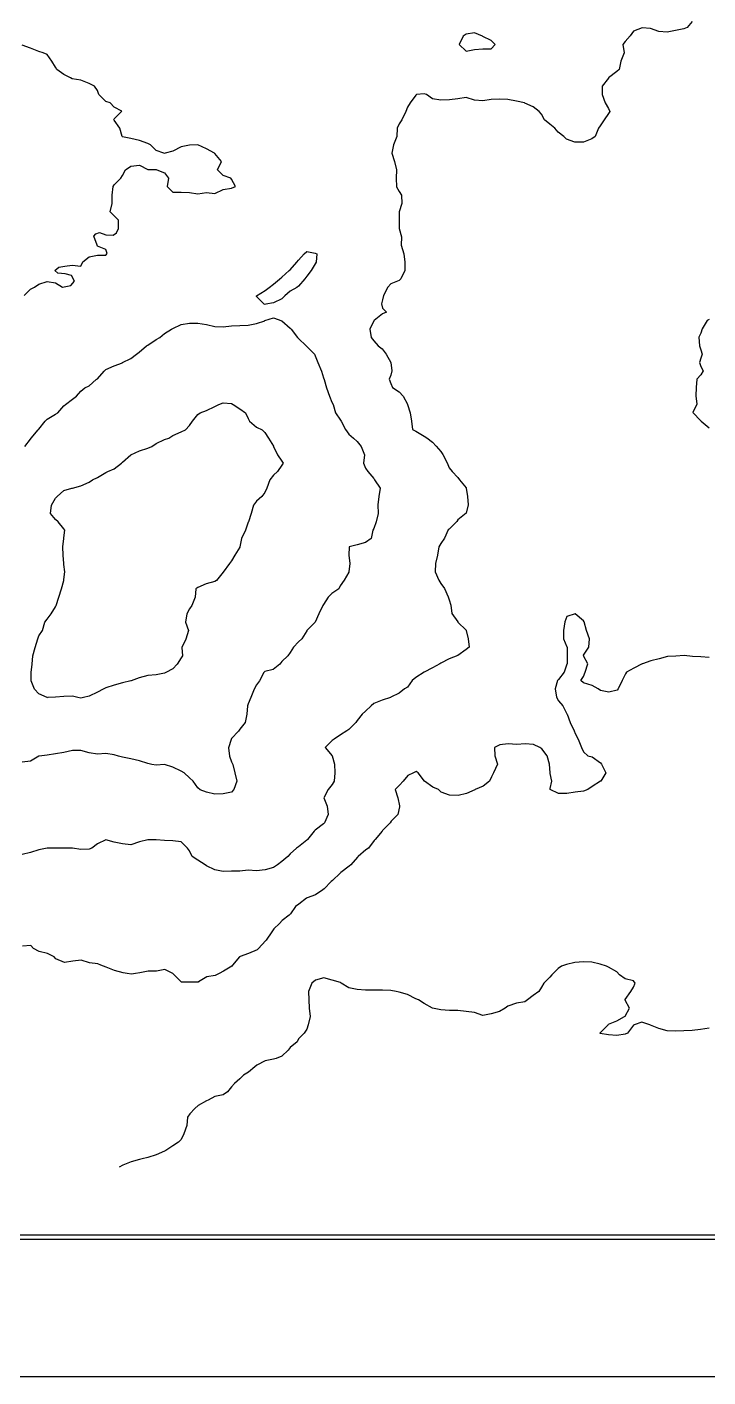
# Model space of a CAD drawing. Extents: x 597 to 1462, y 540 to 1101.
# Drawn here: x 1068.9 to 1148.4, y 540 to 697.7 of the extents above; entities that cross this region are included whole.
import ezdxf

# ---------------------------------------------------------------- set-up
doc = ezdxf.new("R2010")
doc.units = 0
for name, color, linetype in [('Frame_Outer', 7, 'CONTINUOUS'), ('Gridlinescont', 7, 'CONTINUOUS'), ('TEST', 7, 'CONTINUOUS')]:
    doc.layers.add(name, color=color, linetype=linetype)

msp = doc.modelspace()

# ---------------------------------------------------------------- linework, layer by layer
at = {"layer": 'Frame_Outer', "color": 7}
msp.add_lwpolyline([(596.917639, 1100.637229), (1462.392328, 1100.637229), (1462.392328, 539.962512), (596.917639, 539.962512), (596.917639, 1100.637229), (1462.392328, 1100.637229), (1462.392328, 539.962512), (596.917639, 539.962512), (596.917639, 1100.637229), (1462.392328, 1100.637229), (1462.392328, 539.962512), (596.917639, 539.962512), (596.917639, 1100.637229)], close=True, dxfattribs=at)
at = {"layer": 'Gridlinescont', "color": 7}
msp.add_lwpolyline([(614.04912, 1084.06444), (1445.260818, 1084.06444), (1445.260818, 556.535283), (614.04912, 556.535283), (614.04912, 1084.06444)], close=True, dxfattribs=at)
msp.add_lwpolyline([(613.57383, 556.060018), (1445.736137, 556.060018)], dxfattribs=at)
at = {"layer": 'TEST', "color": 7}
for points in [[(1146.572792, 698.392757), (1145.98577, 697.658979), (1145.594554, 697.519081), (1144.616146, 697.332871), (1143.637794, 697.115588), (1142.659442, 697.224441), (1141.681034, 697.537059), (1140.702711, 697.640183), (1139.724303, 697.239935), (1139.333058, 696.680938), (1138.746064, 696.028638), (1138.452694, 695.70253), (1138.623721, 694.724122), (1138.212354, 693.74577), (1138.047056, 692.767447), (1137.767544, 692.52276), (1136.805222, 691.788954), (1136.788571, 691.756442), (1136.054765, 690.809643), (1136.054765, 689.831292), (1136.39727, 688.852884), (1136.788515, 688.200724), (1136.951752, 687.874588), (1136.788515, 687.629845), (1136.299254, 686.896124), (1135.810078, 686.162346), (1135.614498, 685.91766), (1135.223282, 684.939252), (1134.83215, 684.659739), (1133.853742, 684.287008), (1132.875419, 684.287008), (1131.897067, 684.613144), (1131.570903, 684.939252), (1130.918659, 685.428484), (1130.527499, 685.91766), (1129.940392, 686.369159), (1129.317838, 686.896068), (1128.96221, 687.548227), (1128.682697, 687.874419), (1127.983915, 688.417979), (1127.005564, 688.843034), (1126.958545, 688.851218), (1126.026817, 689.046855), (1125.048409, 689.242435), (1124.070057, 689.285417), (1123.091649, 689.242435), (1122.113326, 689.095538), (1121.134918, 689.176988), (1120.156566, 689.503152), (1119.178158, 689.340225), (1118.199835, 689.206847), (1117.221512, 689.17806), (1116.243104, 689.341297), (1115.509298, 689.830473), (1115.264583, 689.939326), (1114.375103, 689.830473), (1114.286344, 689.783483), (1113.634072, 688.851755), (1113.307936, 688.362494), (1113.112356, 687.873347), (1112.655777, 686.894995), (1112.329585, 686.405848), (1112.08487, 685.916587), (1112.048266, 684.938264), (1111.675422, 683.959856), (1111.471657, 682.981504), (1111.794153, 682.003096), (1112.026534, 681.024745), (1112.001699, 680.046337), (1112.026534, 679.068013), (1112.327778, 678.508931), (1112.594507, 678.089662), (1112.653435, 677.111254), (1112.339632, 676.132846), (1112.347816, 675.154494), (1112.347816, 674.176171), (1112.608025, 673.197763), (1112.571421, 672.219355), (1112.885704, 671.241003), (1112.979034, 670.262708), (1112.979034, 669.284272), (1112.522427, 668.305949), (1112.326762, 668.110369), (1111.348467, 667.719124), (1111.022303, 667.327908), (1110.509872, 666.349612), (1110.36989, 665.860324), (1110.272072, 665.371261), (1110.36989, 664.882029), (1110.859122, 664.392853), (1110.36989, 664.197273), (1109.415358, 663.414586), (1109.390522, 663.382074), (1108.901347, 662.435275), (1109.064584, 661.456839), (1109.390748, 661.065707), (1109.879868, 660.478685), (1110.3691, 660.111598), (1110.813826, 659.500192), (1111.347451, 658.537758), (1111.359305, 658.521107), (1111.487038, 657.542812), (1111.347028, 657.053636), (1111.183791, 656.564404), (1111.347028, 656.075228), (1111.542693, 655.586052), (1112.32538, 655.09682), (1112.814555, 654.607729), (1113.303788, 653.653197), (1113.315641, 653.628361), (1113.627863, 652.649953), (1113.791101, 651.671602), (1113.888891, 650.693306), (1114.280135, 650.497642), (1115.25843, 649.932407), (1115.584595, 649.715124), (1116.236867, 649.225948), (1116.671715, 648.736688), (1117.21519, 648.125282), (1117.441109, 647.758195), (1117.932825, 646.779872), (1118.193852, 646.22079), (1118.519988, 645.801464), (1119.17226, 645.067658), (1119.389571, 644.822971), (1120.150499, 643.85842), (1120.158401, 643.846567), (1120.32748, 642.868216), (1120.394367, 641.889892), (1120.173867, 640.911484), (1120.149031, 640.899631), (1119.170708, 640.127697), (1119.061826, 639.93206), (1118.192215, 639.062477), (1118.052233, 638.953652), (1117.632964, 637.975244), (1117.213722, 637.388194), (1116.968951, 636.996949), (1116.822083, 636.018654), (1116.560971, 635.040218), (1116.528459, 634.061894), (1116.968725, 633.083486), (1117.213468, 632.692326), (1117.632681, 632.105276), (1118.052035, 631.126981), (1118.191933, 630.800817), (1118.387626, 630.148545), (1118.485388, 629.170137), (1119.1702, 628.205558), (1119.182053, 628.193704), (1120.148354, 627.227404), (1120.160207, 627.21555), (1120.392617, 626.237199), (1120.515017, 625.258791), (1120.14793, 624.992062), (1119.18163, 624.280496), (1119.169776, 624.280496), (1118.191453, 623.89498), (1117.213045, 623.369087), (1117.104164, 623.307788), (1116.234552, 622.847371), (1115.266954, 622.329465), (1115.2551, 622.321563), (1114.276692, 621.728304), (1113.869163, 621.351819), (1113.298425, 620.590863), (1112.972289, 620.373552), (1112.320017, 619.884405), (1111.365514, 619.395229), (1111.340678, 619.387044), (1110.362355, 619.067428), (1109.383947, 618.659871), (1109.057839, 618.415156), (1108.405595, 617.762912), (1108.014379, 617.436748), (1107.427328, 616.702942), (1107.287346, 616.458255), (1106.448779, 615.61966), (1106.204064, 615.479734), (1105.470258, 614.990587), (1104.73648, 614.501326), (1104.491794, 614.338089), (1103.676454, 613.522834), (1104.491794, 612.563617), (1104.503647, 612.543014), (1104.783555, 611.564606), (1104.816067, 610.586255), (1104.757139, 609.607932), (1104.490354, 609.188578), (1104.055506, 608.629524), (1103.520808, 607.651172), (1103.940078, 606.672764), (1104.026776, 605.694412), (1103.609652, 604.716004), (1103.51189, 604.61288), (1102.533482, 603.859827), (1102.411082, 603.737427), (1101.620267, 602.759019), (1101.554961, 602.683384), (1100.576553, 601.930894), (1100.359355, 601.780216), (1099.598314, 601.095404), (1099.331558, 600.802034), (1098.620048, 600.199969), (1098.130815, 599.823456), (1097.64164, 599.497405), (1096.663232, 599.236293), (1095.68488, 599.132746), (1094.706557, 599.187723), (1093.728149, 599.075596), (1092.749741, 599.063742), (1091.771389, 599.04314), (1090.793094, 599.23872), (1089.81463, 599.703427), (1089.674732, 599.825827), (1088.836109, 600.359425), (1088.137242, 600.804122), (1087.857757, 601.456394), (1087.613042, 601.782587), (1086.879349, 602.516364), (1085.900941, 602.638651), (1084.92259, 602.650505), (1083.944182, 602.750355), (1082.96583, 602.750355), (1081.987422, 602.492517), (1081.009099, 602.148036), (1080.030691, 602.270351), (1079.052339, 602.479845), (1078.073931, 602.740082), (1077.09558, 602.270126), (1076.443364, 601.78095), (1076.117172, 601.641363), (1075.138764, 601.616527), (1074.16044, 601.760573), (1073.182032, 601.768758), (1072.203681, 601.768758), (1071.225329, 601.768758), (1070.246921, 601.566574), (1069.268513, 601.26135), (1068.29019, 601.007661)], [(1123.079486, 695.187418), (1123.568661, 695.676509), (1123.079486, 696.165741), (1122.101078, 696.623393), (1122.054116, 696.655905), (1121.122274, 697.047036), (1120.143923, 696.900196), (1119.817759, 696.65551), (1119.361264, 695.677102), (1120.143923, 694.894386), (1121.122274, 695.118217), (1122.100682, 695.188321), (1123.079006, 695.188321)], [(1068.531292, 666.354608), (1069.265014, 667.088386), (1069.754246, 667.3331), (1070.243422, 667.65918), (1071.22183, 667.985344), (1072.200181, 667.822107), (1072.996471, 667.340212), (1073.974879, 667.529866), (1074.401599, 668.038007), (1074.065896, 668.699874), (1073.315044, 668.878662), (1072.473231, 668.969679), (1072.111366, 669.289691), (1072.564248, 669.6515), (1073.269521, 669.776242), (1074.156912, 669.912781), (1075.135264, 669.778697), (1075.379951, 670.267929), (1076.113728, 670.85498), (1077.09208, 671.083269), (1078.070488, 671.083269), (1078.23175, 671.246591), (1078.070488, 671.735739), (1077.09208, 672.135986), (1077.04588, 672.224774), (1076.685116, 673.294198), (1076.910442, 673.568744), (1077.317886, 673.703787), (1078.070742, 673.442196), (1078.912526, 673.396673), (1079.310742, 673.658265), (1079.538298, 674.181505), (1079.538298, 675.159941), (1079.049065, 675.649089), (1078.55989, 676.138264), (1078.804633, 677.116588), (1078.804633, 678.094996), (1078.909394, 679.073404), (1079.049319, 679.268984), (1079.832063, 680.051671), (1080.027643, 680.377863), (1080.353807, 681.030022), (1081.006051, 681.46487), (1081.984402, 681.58933), (1082.96281, 681.076843), (1083.941162, 681.076843), (1084.029921, 681.029853), (1084.9194, 680.703689), (1085.408548, 680.051445), (1085.245254, 679.073037), (1085.897554, 678.420765), (1086.875906, 678.420765), (1087.854229, 678.373803), (1088.832666, 678.233877), (1089.811074, 678.373803), (1090.789397, 678.289927), (1091.767748, 678.746534), (1092.746156, 678.877062), (1093.235332, 679.072642), (1092.746156, 679.962093), (1092.657341, 680.05088), (1091.76789, 680.377045), (1091.115646, 681.029204), (1091.572225, 682.007612), (1090.789538, 682.962144), (1090.764702, 682.986979), (1089.81017, 683.476155), (1088.831819, 683.94614), (1087.853411, 683.934286), (1086.875088, 683.721124), (1085.89668, 683.231948), (1085.007284, 682.987262), (1084.918497, 682.95475), (1084.829626, 682.987262), (1083.94023, 683.313341), (1083.287987, 683.96567), (1082.961822, 684.128907), (1081.983499, 684.455071), (1081.005176, 684.699758), (1080.026768, 684.912948), (1079.994256, 684.94546), (1079.699616, 685.923784), (1079.047372, 686.855625), (1079.000354, 686.902587), (1079.047372, 686.991402), (1079.936739, 687.880854), (1079.047372, 688.37003), (1078.558196, 688.859177), (1078.068936, 689.022443), (1077.25368, 689.837754), (1077.090387, 690.32693), (1076.764279, 690.816078), (1076.112035, 691.14227), (1075.133627, 691.501144), (1074.155276, 691.686056), (1073.959639, 691.794909), (1073.176952, 692.186126), (1072.338357, 692.773148), (1072.198375, 693.017863), (1071.779134, 693.751669), (1071.220023, 694.534356), (1070.730791, 694.729907), (1070.241615, 694.86989), (1069.26332, 695.273806), (1068.284856, 695.626922)], [(1096.752386, 665.347018), (1096.663598, 665.314506), (1096.574783, 665.347018), (1095.68536, 666.236441), (1095.677175, 666.3252), (1095.68536, 666.333385), (1096.663655, 666.935195), (1097.152944, 667.302197), (1097.642063, 667.669312), (1098.340902, 668.280774), (1098.620414, 668.498114), (1099.476423, 669.259041), (1099.598822, 669.334677), (1100.381509, 670.23776), (1100.577089, 670.463707), (1101.229333, 671.216168), (1101.555441, 671.487948), (1102.533849, 671.314042), (1102.729401, 671.216168), (1102.622608, 670.237873), (1102.533849, 670.042293), (1102.044673, 669.259606), (1101.555441, 668.607362), (1101.310726, 668.281198), (1100.57692, 667.442518), (1100.38134, 667.30262), (1099.598681, 666.867772), (1098.98719, 666.324269), (1098.620104, 665.957182), (1097.641696, 665.485533), (1096.752301, 665.34555)], [(1068.613391, 648.71507), (1069.265634, 649.553693), (1069.346999, 649.693224), (1070.17868, 650.671632), (1070.243958, 650.741708), (1070.992157, 651.650209), (1071.222535, 651.911236), (1072.200858, 652.498287), (1072.480343, 652.628786), (1073.179182, 653.444098), (1073.342532, 653.607336), (1074.157759, 654.218911), (1074.64702, 654.585913), (1075.136111, 655.172963), (1075.625343, 655.564208), (1076.114519, 655.808895), (1076.953086, 656.542616), (1077.093096, 656.624065), (1077.861841, 657.520939), (1078.071335, 657.716491), (1079.049686, 658.13878), (1080.014294, 658.499263), (1080.026147, 658.507447), (1081.004555, 658.99095), (1081.656742, 659.480098), (1081.982906, 659.724813), (1082.821586, 660.45859), (1082.961484, 660.561714), (1083.939835, 661.206874), (1084.374683, 661.437252), (1084.918243, 661.926428), (1085.733583, 662.415576), (1085.896821, 662.51345), (1086.875229, 662.974658), (1087.853552, 663.114556), (1088.831875, 663.114556), (1089.810312, 662.974658), (1090.78872, 662.741825), (1091.767043, 662.694863), (1092.745366, 662.795898), (1093.723774, 662.855617), (1094.702239, 662.905006), (1095.680534, 663.09322), (1096.635066, 663.394407), (1096.659901, 663.426919), (1097.638253, 663.762058), (1098.616661, 663.404821), (1098.628514, 663.396637), (1099.596141, 662.516103), (1099.704994, 662.418342), (1100.46595, 661.439905), (1100.574803, 661.342115), (1101.455365, 660.461582), (1101.553127, 660.380217), (1102.450029, 659.483428), (1102.531394, 659.320078), (1102.837097, 658.504738), (1103.265087, 657.526443), (1103.509802, 656.743728), (1103.575108, 656.548091), (1103.83622, 655.56974), (1104.200766, 654.591416), (1104.488464, 653.892578), (1104.610863, 653.613065), (1104.907874, 652.634657), (1105.466984, 651.765017), (1105.542592, 651.656249), (1106.078729, 650.677841), (1106.445844, 650.144158), (1106.989404, 649.699433), (1107.424196, 649.308273), (1107.913428, 648.721166), (1108.30456, 647.742842), (1108.157719, 646.764519), (1108.402434, 646.177469), (1108.681862, 645.786224), (1109.380673, 644.97094), (1109.469545, 644.80759), (1110.098082, 643.829239), (1109.967554, 642.850944), (1109.832116, 641.872536), (1109.86872, 640.894184), (1109.659226, 639.915776), (1109.379713, 639.133089), (1109.257426, 638.937509), (1109.053662, 637.959101), (1108.40139, 637.469925), (1107.422982, 637.225239), (1106.491225, 636.980524), (1106.46639, 636.002172), (1106.582186, 635.023764), (1106.453266, 634.045356), (1106.441413, 634.024754), (1105.897881, 633.065622), (1105.46309, 632.41335), (1105.285036, 632.08727), (1104.484597, 631.53688), (1104.02799, 631.108862), (1103.506189, 630.239194), (1103.408399, 630.13037), (1102.935564, 629.151962), (1102.535316, 628.17361), (1102.527132, 628.161757), (1101.560831, 627.195428), (1101.548978, 627.162916), (1100.961984, 626.216201), (1100.570796, 625.890037), (1100.011685, 625.237765), (1099.592444, 624.650771), (1099.31296, 624.259526), (1098.614121, 623.560688), (1098.396782, 623.281203), (1097.635882, 622.658649), (1096.657531, 622.400839), (1096.51752, 622.303021), (1096.005033, 621.324613), (1095.678953, 620.835437), (1095.39944, 620.346261), (1094.993887, 619.367938), (1094.700545, 618.634132), (1094.611758, 618.389445), (1094.537675, 617.411037), (1094.344974, 616.432629), (1093.722363, 615.671674), (1093.559493, 615.454447), (1092.744209, 614.564996), (1092.692421, 614.47618), (1092.417791, 613.497857), (1092.513577, 612.519449), (1092.74356, 611.867205), (1092.894126, 611.541097), (1093.135143, 610.562689), (1093.36634, 609.584366), (1093.023468, 608.606043), (1092.743955, 608.32653)], [(1148.564406, 663.547202), (1148.319691, 663.424802), (1147.74901, 662.446394), (1147.585772, 661.957219), (1147.341058, 661.468043), (1147.422422, 660.489635), (1147.585772, 660.000487), (1147.74901, 659.511312), (1147.585772, 659.022136), (1147.422422, 658.532904), (1147.585772, 658.043728), (1147.830459, 657.554552), (1147.585772, 657.065376), (1147.096597, 656.576144), (1147.026521, 655.597792), (1146.973971, 654.619497), (1147.096371, 653.641061), (1146.638719, 652.662653), (1147.58549, 651.715854), (1147.610326, 651.683342), (1148.564858, 650.900655)], [(1071.225809, 619.356593), (1071.205207, 619.364777), (1070.24599, 619.809503), (1069.756814, 620.343185), (1069.328824, 621.321508), (1069.336726, 622.299916), (1069.454977, 623.278268), (1069.532193, 624.256676), (1069.805187, 625.235028), (1070.109987, 626.213436), (1070.249518, 626.580437), (1070.657159, 627.192013), (1070.961169, 628.170308), (1071.227926, 628.537423), (1071.67268, 629.148885), (1072.206334, 629.987509), (1072.27164, 630.126983), (1072.582592, 631.105391), (1072.891174, 632.083799), (1073.175146, 633.06215), (1073.18333, 633.150966), (1073.26478, 634.040333), (1073.18333, 634.929812), (1073.171477, 635.0186), (1073.074872, 635.997008), (1073.04236, 636.975303), (1073.17001, 637.953767), (1073.181863, 638.042526), (1073.270622, 638.931921), (1073.181863, 639.095158), (1072.483024, 639.910498), (1072.203511, 640.189983), (1071.592133, 640.888822), (1071.71442, 641.867145), (1072.203681, 642.682485), (1072.366918, 642.845722), (1073.182173, 643.544589), (1074.114015, 643.824074), (1074.160976, 643.835927), (1075.139328, 644.103587), (1076.117736, 644.522856), (1076.508952, 644.802313), (1077.095975, 645.095711), (1078.074326, 645.682705), (1078.319041, 645.78058), (1079.052819, 646.106659), (1079.89147, 646.758931), (1080.031368, 646.881331), (1080.996032, 647.737339), (1081.007885, 647.749192), (1081.986237, 648.183166), (1082.964645, 648.50727), (1083.45382, 648.716763), (1083.942968, 649.042927), (1084.921376, 649.532103), (1085.410552, 649.694945), (1085.899728, 649.97443), (1086.878136, 650.428667), (1087.367311, 650.673353), (1087.856487, 651.162529), (1088.182651, 651.651761), (1088.83481, 652.434448), (1089.079497, 652.630028), (1089.813303, 652.923455), (1090.791711, 653.363637), (1091.280887, 653.608323), (1091.770034, 653.804016), (1092.748386, 653.71681), (1092.944022, 653.607956), (1093.726738, 653.118781), (1094.378981, 652.629633), (1094.705146, 651.977389), (1094.868383, 651.651225), (1095.683723, 650.952386), (1096.335882, 650.67293), (1096.662046, 650.346794), (1097.053263, 649.694522), (1097.640228, 648.747751), (1097.652082, 648.715239), (1098.12757, 647.736888), (1098.616746, 647.00311), (1098.77956, 646.758395), (1098.616746, 646.513708), (1098.12757, 645.779902), (1097.638338, 645.360576), (1097.247178, 644.801494), (1096.869903, 643.823171), (1096.660409, 643.333995), (1096.293295, 642.844763), (1095.681832, 642.301203), (1095.326176, 641.866411), (1095.02956, 640.88806), (1094.719398, 639.909652), (1094.702747, 639.87714), (1094.376611, 638.930284), (1093.920088, 637.951933), (1093.735091, 636.973581), (1093.723238, 636.941069), (1093.136216, 635.994298), (1092.744999, 635.342026), (1092.500284, 635.01589), (1091.782593, 634.037539), (1091.765942, 634.012703), (1090.983284, 633.058171), (1090.787704, 632.918274), (1089.809352, 632.666588), (1088.830944, 632.242605), (1088.586229, 632.079368), (1088.50478, 631.101016), (1088.132049, 630.122608), (1087.852536, 629.731392), (1087.526372, 629.14437), (1087.36353, 628.166046), (1087.730616, 627.187638), (1087.408092, 626.209287), (1086.955972, 625.230879), (1087.02523, 624.252527), (1086.874664, 624.007841), (1086.385432, 623.274063), (1085.896256, 622.740352), (1085.080916, 622.295655), (1084.918102, 622.219991), (1083.939694, 622.023621), (1082.961343, 621.934834), (1081.982935, 621.659385), (1081.018384, 621.316908), (1081.00653, 621.309006), (1080.028179, 621.089719), (1079.049771, 620.826124), (1078.071419, 620.487288), (1077.745283, 620.336722), (1077.093124, 620.010614), (1076.114688, 619.536171), (1075.462444, 619.358201), (1075.13628, 619.288126), (1074.8102, 619.358201), (1074.157872, 619.536171), (1073.17952, 619.507384), (1072.201197, 619.426781), (1071.311746, 619.356706), (1071.22293, 619.348521)], [(1148.562995, 624.053928), (1147.584672, 624.108848), (1146.60632, 624.164615), (1145.627912, 624.282471), (1144.649504, 624.205199), (1143.671153, 624.153467), (1142.692829, 623.872769), (1141.714421, 623.660397), (1140.746851, 623.308014), (1140.734997, 623.29983), (1139.756646, 622.787568), (1138.887006, 622.327236), (1138.778181, 622.131599), (1138.386937, 621.348912), (1137.92223, 620.370561), (1137.799886, 620.248161), (1136.821591, 619.979344), (1135.843155, 620.174924), (1135.598468, 620.370561), (1134.864662, 620.78983), (1133.886339, 621.104508), (1133.560146, 621.349194), (1133.886339, 621.83837), (1134.081919, 622.327659), (1134.375317, 623.305954), (1133.886085, 624.252781), (1133.839123, 624.285293), (1133.886085, 624.305896), (1134.497576, 625.265112), (1134.584754, 626.24352), (1134.211967, 627.221872), (1133.943489, 628.200224), (1133.88617, 628.322567), (1132.907762, 629.132121), (1131.929438, 628.852637), (1131.684723, 628.200365), (1131.537798, 627.222013), (1131.537798, 626.24369), (1131.929043, 625.311848), (1131.976005, 625.264887), (1131.976005, 624.286535), (1131.976005, 623.308127), (1131.929043, 623.275615), (1131.602879, 622.328816), (1130.950635, 621.490249), (1130.828292, 621.350239), (1130.559475, 620.371887), (1130.706372, 619.393592), (1130.951087, 619.002347), (1131.440262, 618.415325), (1131.929438, 617.468526), (1131.954274, 617.436014), (1132.297258, 616.457578), (1132.786406, 615.479283), (1132.908749, 615.15309), (1133.234914, 614.500875), (1133.642471, 613.522523), (1133.887157, 613.033347), (1134.376333, 612.544115), (1134.865481, 612.4218), (1135.843889, 611.728775), (1135.952742, 611.565425), (1136.496302, 610.58713), (1135.890625, 609.608694), (1135.843663, 609.583858), (1134.865255, 608.95549), (1134.376079, 608.629326), (1133.886903, 608.433746), (1132.90858, 608.303218), (1131.930172, 608.139896), (1130.95182, 608.139896), (1129.973412, 608.605281), (1129.961559, 608.630116), (1129.973412, 608.718875), (1130.168992, 609.608355), (1129.973412, 610.497722), (1129.961559, 610.586509), (1129.90026, 611.564917), (1129.608499, 612.543268), (1128.997008, 613.358608), (1128.752322, 613.521846), (1128.018516, 613.888932), (1127.040192, 613.941482), (1126.061784, 613.888932), (1125.083433, 613.941482), (1124.105025, 613.848151), (1123.452781, 613.522072), (1123.518087, 612.543664), (1123.825766, 611.565256), (1123.371473, 610.586932), (1123.126786, 610.097756), (1122.882071, 609.608581), (1122.148265, 609.021474), (1121.216537, 608.630342), (1121.169575, 608.59783), (1120.191223, 608.140178), (1119.212815, 607.930685), (1118.234464, 607.977675), (1117.25614, 608.303839), (1116.929948, 608.62989), (1116.277732, 608.909403), (1115.299296, 609.589051), (1115.283492, 609.609653), (1114.565688, 610.587948), (1114.321001, 610.727959), (1113.994922, 610.587948), (1113.342678, 610.261869), (1112.783596, 609.609653), (1112.36427, 609.120477), (1111.875094, 608.631302), (1112.16852, 607.652894), (1112.3641, 606.721109), (1112.384703, 606.674147), (1112.3641, 606.585388), (1112.16852, 605.695908), (1111.385749, 604.913221), (1111.276896, 604.717641), (1110.407284, 603.847945), (1110.331621, 603.739092), (1109.53725, 602.760656), (1109.428397, 602.662866), (1108.75095, 601.782333), (1108.449819, 601.576508), (1107.532625, 600.804066), (1107.471298, 600.728402), (1106.68864, 599.825347), (1106.49306, 599.661997), (1105.514652, 598.935698), (1105.425865, 598.846826), (1104.53647, 597.996068), (1104.381812, 597.868418), (1103.557892, 596.998807), (1103.407298, 596.889954), (1102.579484, 596.323534), (1101.601048, 595.963052), (1101.519683, 595.911264), (1100.622809, 595.238644), (1100.215252, 594.932969), (1099.644571, 594.076848), (1099.50456, 593.954448), (1098.665993, 593.302204), (1098.339886, 592.976124), (1097.687585, 592.323881), (1097.44287, 591.997716), (1096.790683, 591.019365), (1096.709234, 590.921603), (1095.90871, 590.04107), (1095.730741, 589.901116), (1094.752418, 589.465308), (1093.773982, 589.119953), (1093.665128, 589.062605), (1092.877051, 588.08431), (1092.795574, 587.986492), (1091.817222, 587.385472), (1091.32799, 587.105959), (1090.838814, 586.888732), (1089.860519, 586.714799), (1088.91372, 586.127805), (1088.881208, 586.107202), (1087.902772, 586.107202), (1086.924448, 586.0993), (1086.877458, 586.131812), (1085.945617, 587.063654), (1085.899445, 587.110615), (1084.967689, 587.599791), (1083.989281, 587.404211), (1083.010873, 587.371699), (1082.032521, 587.19246), (1081.543289, 587.110982), (1081.054198, 587.029618), (1080.564966, 587.110982), (1080.07579, 587.19246), (1079.097382, 587.46661), (1078.11903, 587.871712), (1077.466786, 588.089023), (1077.140679, 588.229006), (1076.162271, 588.368903), (1075.183863, 588.676215), (1074.205539, 588.578425), (1073.227188, 588.415159), (1072.24878, 588.822716), (1072.053228, 589.067431), (1071.270541, 589.458648), (1070.292133, 589.689788), (1069.639861, 590.045839), (1069.313782, 590.371919), (1068.335374, 590.324929)], [(1092.74991, 608.32193), (1091.771502, 608.112436), (1090.793207, 608.067817), (1089.814855, 608.307988), (1089.081078, 608.601442), (1088.836363, 608.797022), (1088.27728, 609.579766), (1087.857955, 609.999007), (1087.205767, 610.558089), (1086.879603, 610.7754), (1085.901308, 611.235338), (1084.922844, 611.528708), (1083.944436, 611.478557), (1083.455373, 611.535876), (1082.966112, 611.658276), (1081.987789, 611.980687), (1081.009381, 612.18812), (1080.030945, 612.391969), (1079.541882, 612.514284), (1079.05265, 612.654266), (1078.074298, 612.840448), (1077.09589, 612.758971), (1076.117538, 612.905924), (1075.13913, 613.166923), (1074.160807, 613.166923), (1073.182399, 612.93409), (1072.204048, 612.794559), (1071.225696, 612.645687), (1070.293883, 612.515074), (1070.246893, 612.50689), (1069.26857, 611.935729), (1068.290246, 611.823178)], [(1148.529128, 580.712553), (1147.55072, 580.570059), (1146.572397, 580.451441), (1145.594046, 580.418929), (1144.615638, 580.370358), (1143.63723, 580.406963), (1142.658878, 580.686476), (1141.680555, 581.089545), (1141.633565, 581.106196), (1140.701836, 581.432304), (1139.769995, 581.106196), (1139.723005, 581.073684), (1138.989284, 580.126801), (1138.744597, 580.017948), (1137.766274, 579.882114), (1136.787866, 579.931475), (1135.809514, 580.107835), (1135.784678, 580.128438), (1135.809514, 580.175428), (1136.741242, 581.107269), (1136.788261, 581.196028), (1137.766584, 581.596247), (1138.656036, 582.085423), (1138.744851, 582.132413), (1139.234027, 583.064141), (1138.744851, 583.995983), (1138.720015, 584.042944), (1138.744851, 584.06778), (1139.397095, 585.02234), (1139.723259, 585.511488), (1139.901228, 586.000664), (1139.723259, 586.24535), (1138.744851, 586.490065), (1138.092664, 586.979241), (1137.766499, 587.305377), (1136.788176, 587.859774), (1136.543461, 587.957564), (1135.809683, 588.202279), (1134.831275, 588.446966), (1133.852924, 588.491557), (1132.8746, 588.409289), (1131.896192, 588.167453), (1131.309142, 587.957959), (1130.917954, 587.713273), (1130.184232, 586.979495), (1129.939489, 586.700038), (1129.240594, 586.0012), (1128.961194, 585.511968), (1128.63503, 585.022792), (1127.982758, 584.533644), (1127.330514, 584.044384), (1127.00435, 583.799669), (1126.026027, 583.652857), (1125.04759, 583.310267), (1124.721511, 583.065581), (1124.069182, 582.674421), (1123.090887, 582.413337), (1122.112536, 582.209572), (1121.134128, 582.576574), (1120.155692, 582.689548), (1119.177368, 582.799219), (1118.199045, 582.799219), (1117.220637, 582.870085), (1116.242229, 583.057453), (1116.221627, 583.065355), (1115.262466, 583.608915), (1114.610222, 584.043763), (1114.284058, 584.174291), (1113.305735, 584.655338), (1112.327327, 584.952434), (1112.001134, 585.02251), (1111.348919, 585.125634), (1110.370567, 585.162238), (1109.392159, 585.154336), (1108.413808, 585.183122), (1107.4354, 585.253198), (1106.457076, 585.448383), (1105.576543, 585.998716), (1105.478753, 586.047258), (1104.500317, 586.324768), (1103.521994, 586.621411), (1102.543557, 586.324768), (1102.152369, 585.998603), (1101.728387, 585.020252), (1101.782545, 584.041844), (1101.831934, 583.063436), (1101.932179, 582.085112), (1101.705103, 581.106789), (1101.565149, 580.617529), (1101.239013, 580.128353), (1100.586854, 579.476109), (1100.423504, 579.149934), (1099.608277, 578.451095), (1099.363534, 578.171582), (1098.629756, 577.437889), (1097.977512, 577.193174), (1097.651348, 577.095328), (1096.672996, 576.926333), (1095.694701, 576.410515), (1095.47739, 576.214935), (1094.716434, 575.592297), (1094.157352, 575.236668), (1093.738026, 574.817427), (1093.085783, 574.258373), (1092.759675, 573.867129), (1092.270499, 573.280078), (1091.781267, 572.953914), (1090.802915, 572.736631), (1090.020172, 572.30184), (1089.824592, 572.220362), (1088.846184, 571.690518), (1088.479154, 571.323432), (1087.867691, 570.711941), (1087.60085, 570.344854), (1087.541132, 569.366446), (1087.190019, 568.388123), (1086.888888, 567.735879), (1086.562724, 567.409687), (1085.91048, 566.974923), (1085.09514, 566.431363), (1084.932298, 566.361288), (1083.95389, 565.941962), (1082.975538, 565.603126), (1082.323266, 565.452532), (1081.99713, 565.387254), (1081.018807, 565.126227), (1080.040399, 564.718698), (1079.62113, 564.473955)]]:
    msp.add_lwpolyline(points, dxfattribs=at)

doc.saveas('drawing.dxf')
